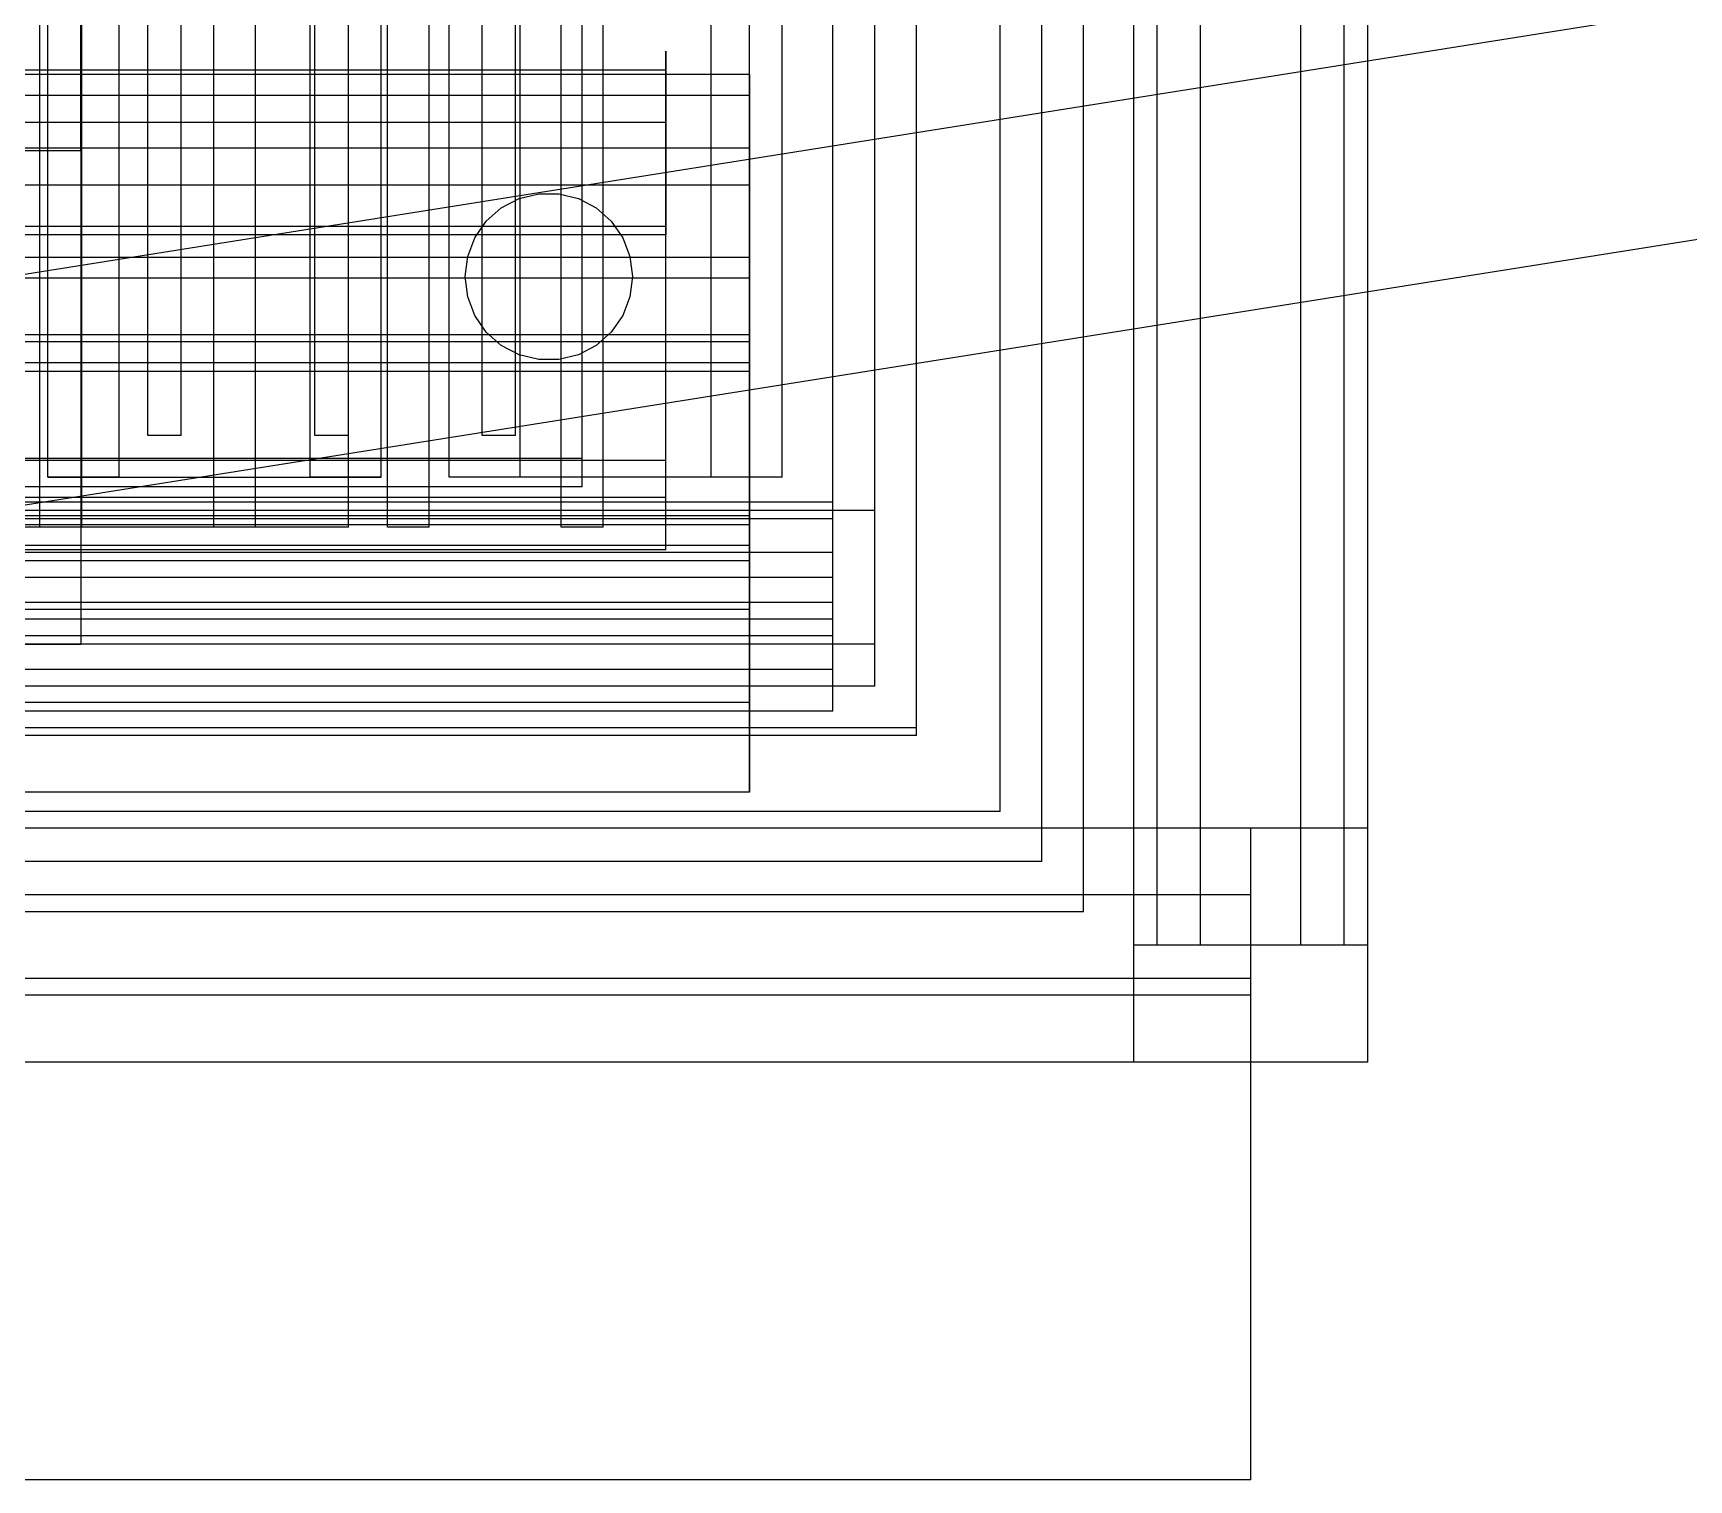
# Model space of a CAD drawing. Header units: millimetres. Extents: x -1175 to 655, y -895 to 720.
# Drawn here: x -946.51 to -935.61, y 27.58 to 37.1 of the extents above; entities that cross this region are included whole.
import ezdxf

# ---------------------------------------------------------------- set-up
doc = ezdxf.new("R2010")
doc.units = ezdxf.units.MM
doc.layers.add('HIDDEN', color=8, linetype='Continuous')

msp = doc.modelspace()

# ---------------------------------------------------------------- linework, layer by layer
at = {"layer": 'HIDDEN'}
for points in [[(-946.198, 110), (-946.198, 33.08)], [(-946.198, 96), (-946.198, 33.08)], [(-939.598, 31.32), (-939.598, 56.84)], [(-939.598, 31.32), (-939.598, 56.84)], [(-939.598, 31.32), (-939.598, 56.84)], [(-939.598, 31.32), (-939.598, 56.84)], [(-939.873, 31.65), (-939.873, 56.51)], [(-939.873, 31.65), (-939.873, 56.51)], [(-939.873, 31.65), (-939.873, 56.51)], [(-939.873, 31.65), (-939.873, 56.51)], [(-939.268, 31.1), (-939.268, 56.4)], [(-939.268, 31.1), (-939.268, 56.4)], [(-939.268, 31.1), (-939.268, 56.4)], [(-939.268, 31.1), (-939.268, 56.4)], [(-939.114, 31.1), (-939.114, 56.4)], [(-939.114, 31.1), (-939.114, 56.4)], [(-939.114, 31.1), (-939.114, 56.4)], [(-939.114, 31.1), (-939.114, 56.4)], [(-939.114, 31.1), (-939.114, 56.4)], [(-939.114, 31.1), (-939.114, 56.4)], [(-939.114, 31.1), (-939.114, 56.4)], [(-939.114, 31.1), (-939.114, 56.4)], [(-939.114, 31.1), (-939.114, 56.4)], [(-939.114, 31.1), (-939.114, 56.4)], [(-939.114, 31.1), (-939.114, 56.4)], [(-939.114, 31.1), (-939.114, 56.4)], [(-939.114, 31.1), (-939.114, 56.4)], [(-939.114, 31.1), (-939.114, 56.4)], [(-939.114, 31.1), (-939.114, 56.4)], [(-939.114, 31.1), (-939.114, 56.4)], [(-939.114, 31.1), (-939.114, 56.4)], [(-939.114, 31.1), (-939.114, 56.4)], [(-939.114, 31.1), (-939.114, 56.4)], [(-939.114, 31.1), (-939.114, 56.4)], [(-938.828, 31.1), (-938.828, 56.4)], [(-938.828, 31.1), (-938.828, 56.4)], [(-938.168, 31.1), (-938.168, 56.4)], [(-938.168, 31.1), (-938.168, 56.4)], [(-937.882, 31.1), (-937.882, 56.4)], [(-937.882, 31.1), (-937.882, 56.4)], [(-937.882, 31.1), (-937.882, 56.4)], [(-937.882, 31.1), (-937.882, 56.4)], [(-937.882, 31.1), (-937.882, 56.4)], [(-937.882, 31.1), (-937.882, 56.4)], [(-937.882, 31.1), (-937.882, 56.4)], [(-937.882, 31.1), (-937.882, 56.4)], [(-937.882, 31.1), (-937.882, 56.4)], [(-937.882, 31.1), (-937.882, 56.4)], [(-937.882, 31.1), (-937.882, 56.4)], [(-937.882, 31.1), (-937.882, 56.4)], [(-937.882, 31.1), (-937.882, 56.4)], [(-937.882, 31.1), (-937.882, 56.4)], [(-937.882, 31.1), (-937.882, 56.4)], [(-937.882, 31.1), (-937.882, 56.4)], [(-937.882, 31.1), (-937.882, 56.4)], [(-937.882, 31.1), (-937.882, 56.4)], [(-937.882, 31.1), (-937.882, 56.4)], [(-937.882, 31.1), (-937.882, 56.4)], [(-937.728, 31.1), (-937.728, 56.4)], [(-937.728, 31.1), (-937.728, 56.4)], [(-937.728, 31.1), (-937.728, 56.4)], [(-937.728, 31.1), (-937.728, 56.4)], [(-940.148, 31.98), (-940.148, 56.18)], [(-940.148, 31.98), (-940.148, 56.18)], [(-940.148, 31.98), (-940.148, 56.18)], [(-940.148, 31.98), (-940.148, 56.18)], [(-940.698, 32.48), (-940.698, 55.68)], [(-940.698, 32.48), (-940.698, 55.68)], [(-940.698, 32.53), (-940.698, 55.63)], [(-940.698, 32.53), (-940.698, 55.63)], [(-940.698, 32.53), (-940.698, 55.63)], [(-940.698, 32.53), (-940.698, 55.63)], [(-940.698, 32.53), (-940.698, 55.63)], [(-940.698, 32.53), (-940.698, 55.63)], [(-940.973, 32.805), (-940.973, 55.355)], [(-940.973, 32.805), (-940.973, 55.355)], [(-940.973, 32.805), (-940.973, 55.355)], [(-940.973, 32.805), (-940.973, 55.355)], [(-940.973, 32.805), (-940.973, 55.355)], [(-940.973, 32.805), (-940.973, 55.355)], [(-940.973, 32.805), (-940.973, 55.355)], [(-940.973, 32.805), (-940.973, 55.355)], [(-941.248, 33.08), (-941.248, 55.08)], [(-941.248, 33.08), (-941.248, 55.08)], [(-941.248, 33.08), (-941.248, 55.08)], [(-941.248, 33.08), (-941.248, 55.08)], [(-941.248, 33.355), (-941.248, 54.805)], [(-941.248, 33.355), (-941.248, 54.805)], [(-941.248, 33.355), (-941.248, 54.805)], [(-941.248, 33.355), (-941.248, 54.805)], [(-941.248, 33.355), (-941.248, 54.805)], [(-941.248, 33.355), (-941.248, 54.805)], [(-946.468, 33.85), (-946.468, 54.31)], [(-946.468, 33.85), (-946.468, 54.31)], [(-946.193, 33.85), (-946.193, 54.31)], [(-946.193, 33.85), (-946.193, 54.31)], [(-945.324, 33.85), (-945.324, 54.31)], [(-945.324, 33.85), (-945.324, 54.31)], [(-945.049, 33.85), (-945.049, 54.31)], [(-945.049, 33.85), (-945.049, 54.31)], [(-944.438, 33.85), (-944.438, 54.31)], [(-944.438, 33.85), (-944.438, 54.31)], [(-944.18, 33.85), (-944.18, 54.31)], [(-944.18, 33.85), (-944.18, 54.31)], [(-943.905, 33.85), (-943.905, 54.31)], [(-943.905, 33.85), (-943.905, 54.31)], [(-943.036, 33.85), (-943.036, 54.31)], [(-943.036, 33.85), (-943.036, 54.31)], [(-942.761, 33.85), (-942.761, 54.31)], [(-942.761, 33.85), (-942.761, 54.31)], [(-946.415, 34.18), (-946.415, 53.98)], [(-945.946, 34.18), (-945.946, 53.98)], [(-944.69, 34.18), (-944.69, 53.98)], [(-944.222, 34.18), (-944.222, 53.98)], [(-943.775, 34.18), (-943.775, 53.98)], [(-943.306, 34.18), (-943.306, 53.98)], [(-942.05, 34.18), (-942.05, 53.98)], [(-941.582, 34.18), (-941.582, 53.98)], [(-945.758, 34.455), (-945.758, 53.705)], [(-945.758, 34.455), (-945.758, 53.705)], [(-945.758, 34.455), (-945.758, 53.705)], [(-945.758, 34.455), (-945.758, 53.705)], [(-945.758, 34.455), (-945.758, 53.705)], [(-945.758, 34.455), (-945.758, 53.705)], [(-945.538, 34.455), (-945.538, 53.705)], [(-945.538, 34.455), (-945.538, 53.705)], [(-945.538, 34.455), (-945.538, 53.705)], [(-945.538, 34.455), (-945.538, 53.705)], [(-945.538, 34.455), (-945.538, 53.705)], [(-945.538, 34.455), (-945.538, 53.705)], [(-944.658, 34.455), (-944.658, 53.705)], [(-944.658, 34.455), (-944.658, 53.705)], [(-944.658, 34.455), (-944.658, 53.705)], [(-944.658, 34.455), (-944.658, 53.705)], [(-944.658, 34.455), (-944.658, 53.705)], [(-944.658, 34.455), (-944.658, 53.705)], [(-944.438, 34.455), (-944.438, 53.705)], [(-944.438, 34.455), (-944.438, 53.705)], [(-944.438, 34.455), (-944.438, 53.705)], [(-944.438, 34.455), (-944.438, 53.705)], [(-944.438, 34.455), (-944.438, 53.705)], [(-944.438, 34.455), (-944.438, 53.705)], [(-943.558, 34.455), (-943.558, 53.705)], [(-943.558, 34.455), (-943.558, 53.705)], [(-943.558, 34.455), (-943.558, 53.705)], [(-943.558, 34.455), (-943.558, 53.705)], [(-943.558, 34.455), (-943.558, 53.705)], [(-943.558, 34.455), (-943.558, 53.705)], [(-943.338, 34.455), (-943.338, 53.705)], [(-943.338, 34.455), (-943.338, 53.705)], [(-943.338, 34.455), (-943.338, 53.705)], [(-943.338, 34.455), (-943.338, 53.705)], [(-943.338, 34.455), (-943.338, 53.705)], [(-943.338, 34.455), (-943.338, 53.705)], [(-946.198, 36.33), (-946.198, 51.83)], [(-946.198, 36.33), (-946.198, 51.83)], [(-904.844, 42.144), (-951.708, 34.698)], [(-904.844, 42.144), (-951.708, 34.698)], [(-904.609, 40.662), (-951.472, 33.216)], [(-904.609, 40.662), (-951.472, 33.216)], [(-942.898, 34.304), (-942.898, 38.644)], [(-942.898, 34.304), (-942.898, 38.644)], [(-941.798, 36.345), (-941.798, 38.523)], [(-942.898, 34.116), (-942.898, 38.456)], [(-942.898, 34.116), (-942.898, 38.456)], [(-941.798, 36.83), (-941.798, 38.453)], [(-941.798, 36.83), (-941.798, 38.453)], [(-941.798, 35.117), (-941.798, 37.295)], [(-941.798, 35.627), (-941.798, 37.25)], [(-941.798, 35.627), (-941.798, 37.25)], [(-942.348, 36.985), (-942.348, 36.967)], [(-942.348, 36.967), (-942.348, 36.985)], [(-942.348, 36.985), (-942.348, 36.967)], [(-942.348, 36.967), (-942.348, 36.985)], [(-942.348, 36.985), (-942.348, 36.967)], [(-942.348, 36.967), (-942.348, 36.985)], [(-942.348, 36.985), (-942.348, 36.967)], [(-942.348, 36.967), (-942.348, 36.985)], [(-942.348, 36.985), (-942.348, 36.967)], [(-942.348, 36.967), (-942.348, 36.985)], [(-942.348, 36.985), (-942.348, 36.967)], [(-942.348, 36.967), (-942.348, 36.985)], [(-942.348, 36.985), (-942.348, 36.967)], [(-942.348, 36.967), (-942.348, 36.985)], [(-942.348, 36.985), (-942.348, 36.967)], [(-942.348, 36.967), (-942.348, 36.985)], [(-942.348, 36.985), (-942.348, 36.967)], [(-942.348, 36.967), (-942.348, 36.985)], [(-942.348, 36.967), (-942.348, 36.916)], [(-942.348, 36.916), (-942.348, 36.967)], [(-942.348, 36.967), (-942.348, 36.916)], [(-942.348, 36.916), (-942.348, 36.967)], [(-942.348, 36.967), (-942.348, 36.916)], [(-942.348, 36.916), (-942.348, 36.967)], [(-942.348, 36.967), (-942.348, 36.916)], [(-942.348, 36.916), (-942.348, 36.967)], [(-942.348, 36.967), (-942.348, 36.916)], [(-942.348, 36.916), (-942.348, 36.967)], [(-942.348, 36.967), (-942.348, 36.916)], [(-942.348, 36.916), (-942.348, 36.967)], [(-942.348, 36.967), (-942.348, 36.916)], [(-942.348, 36.916), (-942.348, 36.967)], [(-942.348, 36.967), (-942.348, 36.916)], [(-942.348, 36.916), (-942.348, 36.967)], [(-942.348, 36.967), (-942.348, 36.916)], [(-942.348, 36.916), (-942.348, 36.967)], [(-942.348, 36.859), (-972.048, 36.859)], [(-942.348, 36.859), (-972.048, 36.859)], [(-942.348, 36.916), (-942.348, 36.833)], [(-942.348, 36.833), (-942.348, 36.916)], [(-942.348, 36.916), (-942.348, 36.833)], [(-942.348, 36.833), (-942.348, 36.916)], [(-942.348, 36.916), (-942.348, 36.833)], [(-942.348, 36.833), (-942.348, 36.916)], [(-942.348, 36.916), (-942.348, 36.833)], [(-942.348, 36.833), (-942.348, 36.916)], [(-942.348, 36.916), (-942.348, 36.833)], [(-942.348, 36.833), (-942.348, 36.916)], [(-942.348, 36.916), (-942.348, 36.833)], [(-942.348, 36.833), (-942.348, 36.916)], [(-942.348, 36.916), (-942.348, 36.833)], [(-942.348, 36.833), (-942.348, 36.916)], [(-942.348, 36.916), (-942.348, 36.833)], [(-942.348, 36.833), (-942.348, 36.916)], [(-942.348, 36.916), (-942.348, 36.833)], [(-942.348, 36.833), (-942.348, 36.916)], [(-942.348, 36.514), (-942.348, 36.859)], [(-942.348, 34.046), (-942.348, 36.859)], [(-942.348, 36.514), (-942.348, 36.859)], [(-942.348, 34.046), (-942.348, 36.859)], [(-941.798, 36.83), (-972.598, 36.83)], [(-941.798, 36.83), (-972.598, 36.83)], [(-942.348, 36.833), (-942.348, 36.724)], [(-942.348, 36.724), (-942.348, 36.833)], [(-942.348, 36.833), (-942.348, 36.724)], [(-942.348, 36.724), (-942.348, 36.833)], [(-942.348, 36.833), (-942.348, 36.724)], [(-942.348, 36.724), (-942.348, 36.833)], [(-942.348, 36.833), (-942.348, 36.724)], [(-942.348, 36.724), (-942.348, 36.833)], [(-942.348, 36.833), (-942.348, 36.724)], [(-942.348, 36.724), (-942.348, 36.833)], [(-942.348, 36.833), (-942.348, 36.724)], [(-942.348, 36.724), (-942.348, 36.833)], [(-942.348, 36.833), (-942.348, 36.724)], [(-942.348, 36.724), (-942.348, 36.833)], [(-942.348, 36.833), (-942.348, 36.724)], [(-942.348, 36.724), (-942.348, 36.833)], [(-942.348, 36.833), (-942.348, 36.724)], [(-942.348, 36.724), (-942.348, 36.833)], [(-941.798, 36.83), (-941.798, 35.627)], [(-941.798, 36.83), (-941.798, 35.627)], [(-941.798, 36.693), (-972.598, 36.693)], [(-941.798, 36.693), (-972.598, 36.693)], [(-942.348, 36.724), (-942.348, 36.595)], [(-942.348, 36.595), (-942.348, 36.724)], [(-942.348, 36.724), (-942.348, 36.595)], [(-942.348, 36.595), (-942.348, 36.724)], [(-942.348, 36.724), (-942.348, 36.595)], [(-942.348, 36.595), (-942.348, 36.724)], [(-942.348, 36.724), (-942.348, 36.595)], [(-942.348, 36.595), (-942.348, 36.724)], [(-942.348, 36.724), (-942.348, 36.595)], [(-942.348, 36.595), (-942.348, 36.724)], [(-942.348, 36.724), (-942.348, 36.595)], [(-942.348, 36.595), (-942.348, 36.724)], [(-942.348, 36.724), (-942.348, 36.595)], [(-942.348, 36.595), (-942.348, 36.724)], [(-942.348, 36.724), (-942.348, 36.595)], [(-942.348, 36.595), (-942.348, 36.724)], [(-942.348, 36.724), (-942.348, 36.595)], [(-942.348, 36.595), (-942.348, 36.724)], [(-941.798, 35.49), (-941.798, 36.693)], [(-941.798, 35.07), (-941.798, 36.693)], [(-941.798, 35.49), (-941.798, 36.693)], [(-941.798, 35.07), (-941.798, 36.693)], [(-942.348, 36.514), (-972.048, 36.514)], [(-942.348, 36.514), (-972.048, 36.514)], [(-942.348, 36.595), (-942.348, 36.453)], [(-942.348, 36.453), (-942.348, 36.595)], [(-942.348, 36.595), (-942.348, 36.453)], [(-942.348, 36.453), (-942.348, 36.595)], [(-942.348, 36.595), (-942.348, 36.453)], [(-942.348, 36.453), (-942.348, 36.595)], [(-942.348, 36.595), (-942.348, 36.453)], [(-942.348, 36.453), (-942.348, 36.595)], [(-942.348, 36.595), (-942.348, 36.453)], [(-942.348, 36.453), (-942.348, 36.595)], [(-942.348, 36.595), (-942.348, 36.453)], [(-942.348, 36.453), (-942.348, 36.595)], [(-942.348, 36.595), (-942.348, 36.453)], [(-942.348, 36.453), (-942.348, 36.595)], [(-942.348, 36.595), (-942.348, 36.453)], [(-942.348, 36.453), (-942.348, 36.595)], [(-942.348, 36.595), (-942.348, 36.453)], [(-942.348, 36.453), (-942.348, 36.595)], [(-942.348, 33.701), (-942.348, 36.514)], [(-942.348, 33.701), (-942.348, 36.514)], [(-942.348, 36.453), (-942.348, 36.307)], [(-942.348, 36.307), (-942.348, 36.453)], [(-942.348, 36.453), (-942.348, 36.307)], [(-942.348, 36.307), (-942.348, 36.453)], [(-942.348, 36.453), (-942.348, 36.307)], [(-942.348, 36.307), (-942.348, 36.453)], [(-942.348, 36.453), (-942.348, 36.307)], [(-942.348, 36.307), (-942.348, 36.453)], [(-942.348, 36.453), (-942.348, 36.307)], [(-942.348, 36.307), (-942.348, 36.453)], [(-942.348, 36.453), (-942.348, 36.307)], [(-942.348, 36.307), (-942.348, 36.453)], [(-942.348, 36.453), (-942.348, 36.307)], [(-942.348, 36.307), (-942.348, 36.453)], [(-942.348, 36.453), (-942.348, 36.307)], [(-942.348, 36.307), (-942.348, 36.453)], [(-942.348, 36.453), (-942.348, 36.307)], [(-942.348, 36.307), (-942.348, 36.453)], [(-941.798, 36.345), (-972.598, 36.345)], [(-968.198, 36.33), (-946.198, 36.33)], [(-968.198, 36.33), (-946.198, 36.33)], [(-942.348, 36.307), (-942.348, 36.165)], [(-942.348, 36.165), (-942.348, 36.307)], [(-942.348, 36.307), (-942.348, 36.165)], [(-942.348, 36.165), (-942.348, 36.307)], [(-942.348, 36.307), (-942.348, 36.165)], [(-942.348, 36.165), (-942.348, 36.307)], [(-942.348, 36.307), (-942.348, 36.165)], [(-942.348, 36.165), (-942.348, 36.307)], [(-942.348, 36.307), (-942.348, 36.165)], [(-942.348, 36.165), (-942.348, 36.307)], [(-942.348, 36.307), (-942.348, 36.165)], [(-942.348, 36.165), (-942.348, 36.307)], [(-942.348, 36.307), (-942.348, 36.165)], [(-942.348, 36.165), (-942.348, 36.307)], [(-942.348, 36.307), (-942.348, 36.165)], [(-942.348, 36.165), (-942.348, 36.307)], [(-942.348, 36.307), (-942.348, 36.165)], [(-942.348, 36.165), (-942.348, 36.307)], [(-941.798, 35.117), (-941.798, 36.345)], [(-941.798, 36.103), (-972.598, 36.103)], [(-942.348, 36.165), (-942.348, 36.036)], [(-942.348, 36.036), (-942.348, 36.165)], [(-942.348, 36.165), (-942.348, 36.036)], [(-942.348, 36.036), (-942.348, 36.165)], [(-942.348, 36.165), (-942.348, 36.036)], [(-942.348, 36.036), (-942.348, 36.165)], [(-942.348, 36.165), (-942.348, 36.036)], [(-942.348, 36.036), (-942.348, 36.165)], [(-942.348, 36.165), (-942.348, 36.036)], [(-942.348, 36.036), (-942.348, 36.165)], [(-942.348, 36.165), (-942.348, 36.036)], [(-942.348, 36.036), (-942.348, 36.165)], [(-942.348, 36.165), (-942.348, 36.036)], [(-942.348, 36.036), (-942.348, 36.165)], [(-942.348, 36.165), (-942.348, 36.036)], [(-942.348, 36.036), (-942.348, 36.165)], [(-942.348, 36.165), (-942.348, 36.036)], [(-942.348, 36.036), (-942.348, 36.165)], [(-941.798, 36.103), (-941.798, 34.875)], [(-941.798, 33.925), (-941.798, 36.103)], [(-943.431, 35.953), (-943.313, 36.014)], [(-943.431, 35.953), (-943.313, 36.014)], [(-943.313, 36.014), (-943.185, 36.046)], [(-943.313, 36.014), (-943.185, 36.046)], [(-943.185, 36.046), (-943.052, 36.046)], [(-943.185, 36.046), (-943.052, 36.046)], [(-943.052, 36.046), (-942.923, 36.014)], [(-943.052, 36.046), (-942.923, 36.014)], [(-942.923, 36.014), (-942.806, 35.953)], [(-942.923, 36.014), (-942.806, 35.953)], [(-942.348, 36.036), (-942.348, 35.927)], [(-942.348, 35.927), (-942.348, 36.036)], [(-942.348, 36.036), (-942.348, 35.927)], [(-942.348, 35.927), (-942.348, 36.036)], [(-942.348, 36.036), (-942.348, 35.927)], [(-942.348, 35.927), (-942.348, 36.036)], [(-942.348, 36.036), (-942.348, 35.927)], [(-942.348, 35.927), (-942.348, 36.036)], [(-942.348, 36.036), (-942.348, 35.927)], [(-942.348, 35.927), (-942.348, 36.036)], [(-942.348, 36.036), (-942.348, 35.927)], [(-942.348, 35.927), (-942.348, 36.036)], [(-942.348, 36.036), (-942.348, 35.927)], [(-942.348, 35.927), (-942.348, 36.036)], [(-942.348, 36.036), (-942.348, 35.927)], [(-942.348, 35.927), (-942.348, 36.036)], [(-942.348, 36.036), (-942.348, 35.927)], [(-942.348, 35.927), (-942.348, 36.036)], [(-943.605, 35.756), (-943.53, 35.865)], [(-943.605, 35.756), (-943.53, 35.865)], [(-943.53, 35.865), (-943.431, 35.953)], [(-943.53, 35.865), (-943.431, 35.953)], [(-942.806, 35.953), (-942.707, 35.865)], [(-942.806, 35.953), (-942.707, 35.865)], [(-942.707, 35.865), (-942.631, 35.756)], [(-942.707, 35.865), (-942.631, 35.756)], [(-942.348, 35.927), (-942.348, 35.844)], [(-942.348, 35.844), (-942.348, 35.927)], [(-942.348, 35.927), (-942.348, 35.844)], [(-942.348, 35.844), (-942.348, 35.927)], [(-942.348, 35.927), (-942.348, 35.844)], [(-942.348, 35.844), (-942.348, 35.927)], [(-942.348, 35.927), (-942.348, 35.844)], [(-942.348, 35.844), (-942.348, 35.927)], [(-942.348, 35.927), (-942.348, 35.844)], [(-942.348, 35.844), (-942.348, 35.927)], [(-942.348, 35.927), (-942.348, 35.844)], [(-942.348, 35.844), (-942.348, 35.927)], [(-942.348, 35.927), (-942.348, 35.844)], [(-942.348, 35.844), (-942.348, 35.927)], [(-942.348, 35.927), (-942.348, 35.844)], [(-942.348, 35.844), (-942.348, 35.927)], [(-942.348, 35.927), (-942.348, 35.844)], [(-942.348, 35.844), (-942.348, 35.927)], [(-942.348, 35.83), (-972.048, 35.83)], [(-942.348, 35.83), (-972.048, 35.83)], [(-942.348, 35.775), (-972.048, 35.775)], [(-942.348, 35.775), (-972.048, 35.775)], [(-942.348, 35.775), (-972.048, 35.775)], [(-942.348, 35.775), (-972.048, 35.775)], [(-942.348, 35.775), (-972.048, 35.775)], [(-942.348, 35.775), (-972.048, 35.775)], [(-942.348, 35.775), (-972.048, 35.775)], [(-942.348, 35.775), (-972.048, 35.775)], [(-942.348, 35.775), (-972.048, 35.775)], [(-943.652, 35.632), (-943.605, 35.756)], [(-943.652, 35.632), (-943.605, 35.756)], [(-942.631, 35.756), (-942.584, 35.632)], [(-942.631, 35.756), (-942.584, 35.632)], [(-942.348, 35.844), (-942.348, 35.793)], [(-942.348, 35.793), (-942.348, 35.844)], [(-942.348, 35.844), (-942.348, 35.793)], [(-942.348, 35.793), (-942.348, 35.844)], [(-942.348, 35.844), (-942.348, 35.793)], [(-942.348, 35.793), (-942.348, 35.844)], [(-942.348, 35.844), (-942.348, 35.793)], [(-942.348, 35.793), (-942.348, 35.844)], [(-942.348, 35.844), (-942.348, 35.793)], [(-942.348, 35.793), (-942.348, 35.844)], [(-942.348, 35.844), (-942.348, 35.793)], [(-942.348, 35.793), (-942.348, 35.844)], [(-942.348, 35.844), (-942.348, 35.793)], [(-942.348, 35.793), (-942.348, 35.844)], [(-942.348, 35.844), (-942.348, 35.793)], [(-942.348, 35.793), (-942.348, 35.844)], [(-942.348, 35.844), (-942.348, 35.793)], [(-942.348, 35.793), (-942.348, 35.844)], [(-942.348, 34.29), (-942.348, 35.83)], [(-942.348, 34.29), (-942.348, 35.83)], [(-942.348, 35.793), (-942.348, 35.775)], [(-942.348, 35.775), (-942.348, 35.793)], [(-942.348, 35.793), (-942.348, 35.775)], [(-942.348, 35.775), (-942.348, 35.793)], [(-942.348, 35.793), (-942.348, 35.775)], [(-942.348, 35.775), (-942.348, 35.793)], [(-942.348, 35.793), (-942.348, 35.775)], [(-942.348, 35.775), (-942.348, 35.793)], [(-942.348, 35.793), (-942.348, 35.775)], [(-942.348, 35.775), (-942.348, 35.793)], [(-942.348, 35.793), (-942.348, 35.775)], [(-942.348, 35.775), (-942.348, 35.793)], [(-942.348, 35.793), (-942.348, 35.775)], [(-942.348, 35.775), (-942.348, 35.793)], [(-942.348, 35.793), (-942.348, 35.775)], [(-942.348, 35.775), (-942.348, 35.793)], [(-942.348, 35.793), (-942.348, 35.775)], [(-942.348, 35.775), (-942.348, 35.793)], [(-941.798, 35.627), (-972.598, 35.627)], [(-941.798, 35.627), (-972.598, 35.627)], [(-943.668, 35.5), (-943.652, 35.632)], [(-943.668, 35.5), (-943.652, 35.632)], [(-942.584, 35.632), (-942.568, 35.5)], [(-942.584, 35.632), (-942.568, 35.5)], [(-941.798, 35.49), (-972.598, 35.49)], [(-941.798, 35.49), (-972.598, 35.49)], [(-943.652, 35.368), (-943.668, 35.5)], [(-943.652, 35.368), (-943.668, 35.5)], [(-942.568, 35.5), (-942.584, 35.368)], [(-942.568, 35.5), (-942.584, 35.368)], [(-941.798, 33.867), (-941.798, 35.49)], [(-941.798, 33.867), (-941.798, 35.49)], [(-943.605, 35.244), (-943.652, 35.368)], [(-943.605, 35.244), (-943.652, 35.368)], [(-942.584, 35.368), (-942.631, 35.244)], [(-942.584, 35.368), (-942.631, 35.244)], [(-943.53, 35.135), (-943.605, 35.244)], [(-943.53, 35.135), (-943.605, 35.244)], [(-942.631, 35.244), (-942.707, 35.135)], [(-942.631, 35.244), (-942.707, 35.135)], [(-941.798, 35.117), (-972.598, 35.117)], [(-943.431, 35.047), (-943.53, 35.135)], [(-943.431, 35.047), (-943.53, 35.135)], [(-942.707, 35.135), (-942.806, 35.047)], [(-942.707, 35.135), (-942.806, 35.047)], [(-941.798, 35.07), (-972.598, 35.07)], [(-941.798, 35.07), (-972.598, 35.07)], [(-943.313, 34.986), (-943.431, 35.047)], [(-943.313, 34.986), (-943.431, 35.047)], [(-942.806, 35.047), (-942.923, 34.986)], [(-942.806, 35.047), (-942.923, 34.986)], [(-941.798, 33.867), (-941.798, 35.07)], [(-941.798, 33.867), (-941.798, 35.07)], [(-941.798, 34.933), (-972.598, 34.933)], [(-941.798, 34.933), (-972.598, 34.933)], [(-943.185, 34.954), (-943.313, 34.986)], [(-943.185, 34.954), (-943.313, 34.986)], [(-943.052, 34.954), (-943.185, 34.954)], [(-943.052, 34.954), (-943.185, 34.954)], [(-942.923, 34.986), (-943.052, 34.954)], [(-942.923, 34.986), (-943.052, 34.954)], [(-941.798, 34.933), (-941.798, 33.73)], [(-941.798, 33.31), (-941.798, 34.933)], [(-941.798, 34.933), (-941.798, 33.73)], [(-941.798, 33.31), (-941.798, 34.933)], [(-941.798, 34.875), (-972.598, 34.875)], [(-941.798, 32.697), (-941.798, 34.875)], [(-945.538, 34.455), (-945.758, 34.455)], [(-945.538, 34.455), (-945.758, 34.455)], [(-945.538, 34.455), (-945.758, 34.455)], [(-945.538, 34.455), (-945.758, 34.455)], [(-945.538, 34.455), (-945.758, 34.455)], [(-945.538, 34.455), (-945.758, 34.455)], [(-944.438, 34.455), (-944.658, 34.455)], [(-944.438, 34.455), (-944.658, 34.455)], [(-944.438, 34.455), (-944.658, 34.455)], [(-944.438, 34.455), (-944.658, 34.455)], [(-944.438, 34.455), (-944.658, 34.455)], [(-944.438, 34.455), (-944.658, 34.455)], [(-943.338, 34.455), (-943.558, 34.455)], [(-943.338, 34.455), (-943.558, 34.455)], [(-943.338, 34.455), (-943.558, 34.455)], [(-943.338, 34.455), (-943.558, 34.455)], [(-943.338, 34.455), (-943.558, 34.455)], [(-943.338, 34.455), (-943.558, 34.455)], [(-942.348, 34.29), (-972.048, 34.29)], [(-942.348, 34.29), (-972.048, 34.29)], [(-942.898, 34.304), (-971.498, 34.304)], [(-942.898, 34.304), (-971.498, 34.304)], [(-942.898, 34.116), (-942.898, 34.304)], [(-942.898, 34.116), (-942.898, 34.304)], [(-942.898, 34.116), (-971.498, 34.116)], [(-942.898, 34.116), (-971.498, 34.116)], [(-946.415, 34.18), (-944.69, 34.18)], [(-945.946, 34.18), (-946.415, 34.18)], [(-945.946, 34.18), (-944.222, 34.18)], [(-944.222, 34.18), (-944.69, 34.18)], [(-942.05, 34.18), (-943.775, 34.18)], [(-943.306, 34.18), (-943.775, 34.18)], [(-941.582, 34.18), (-943.306, 34.18)], [(-941.582, 34.18), (-942.05, 34.18)], [(-941.248, 34.015), (-973.148, 34.015)], [(-941.248, 34.015), (-973.148, 34.015)], [(-942.348, 34.046), (-972.048, 34.046)], [(-942.348, 34.046), (-972.048, 34.046)], [(-942.348, 33.701), (-942.348, 34.046)], [(-942.348, 33.701), (-942.348, 34.046)], [(-941.248, 33.245), (-941.248, 34.015)], [(-941.248, 33.245), (-941.248, 34.015)], [(-940.973, 33.96), (-973.423, 33.96)], [(-940.973, 33.96), (-973.423, 33.96)], [(-941.248, 33.905), (-973.148, 33.905)], [(-941.248, 33.905), (-973.148, 33.905)], [(-941.798, 33.925), (-972.598, 33.925)], [(-941.798, 33.925), (-941.798, 32.697)], [(-941.248, 33.135), (-941.248, 33.905)], [(-941.248, 33.135), (-941.248, 33.905)], [(-940.973, 33.08), (-940.973, 33.96)], [(-940.973, 33.08), (-940.973, 33.96)], [(-941.798, 33.867), (-972.598, 33.867)], [(-941.798, 33.867), (-972.598, 33.867)], [(-944.438, 33.85), (-946.858, 33.85)], [(-944.438, 33.85), (-946.858, 33.85)], [(-946.193, 33.85), (-946.468, 33.85)], [(-946.193, 33.85), (-946.468, 33.85)], [(-945.049, 33.85), (-945.324, 33.85)], [(-945.049, 33.85), (-945.324, 33.85)], [(-943.905, 33.85), (-944.18, 33.85)], [(-943.905, 33.85), (-944.18, 33.85)], [(-942.761, 33.85), (-943.036, 33.85)], [(-942.761, 33.85), (-943.036, 33.85)], [(-941.248, 33.685), (-973.148, 33.685)], [(-941.248, 33.685), (-973.148, 33.685)], [(-941.798, 33.73), (-972.598, 33.73)], [(-941.798, 33.73), (-972.598, 33.73)], [(-942.348, 33.701), (-972.048, 33.701)], [(-942.348, 33.701), (-972.048, 33.701)], [(-941.798, 32.107), (-941.798, 33.73)], [(-941.798, 32.107), (-941.798, 33.73)], [(-941.248, 32.915), (-941.248, 33.685)], [(-941.248, 32.915), (-941.248, 33.685)], [(-941.798, 33.63), (-972.598, 33.63)], [(-941.798, 33.63), (-972.598, 33.63)], [(-941.798, 33.63), (-972.598, 33.63)], [(-941.798, 33.63), (-972.598, 33.63)], [(-941.798, 32.53), (-941.798, 33.63)], [(-941.798, 32.53), (-941.798, 33.63)], [(-941.798, 32.53), (-941.798, 33.63)], [(-941.798, 32.53), (-941.798, 33.63)], [(-941.248, 33.52), (-973.148, 33.52)], [(-941.248, 33.52), (-973.148, 33.52)], [(-941.248, 33.52), (-973.148, 33.52)], [(-941.248, 33.52), (-973.148, 33.52)], [(-941.248, 33.52), (-973.148, 33.52)], [(-941.248, 33.52), (-973.148, 33.52)], [(-941.248, 32.64), (-941.248, 33.52)], [(-941.248, 32.64), (-941.248, 33.52)], [(-941.248, 32.64), (-941.248, 33.52)], [(-941.248, 32.64), (-941.248, 33.52)], [(-941.248, 32.64), (-941.248, 33.52)], [(-941.248, 32.64), (-941.248, 33.52)], [(-941.248, 33.355), (-973.148, 33.355)], [(-941.248, 33.355), (-973.148, 33.355)], [(-941.248, 33.355), (-973.148, 33.355)], [(-941.248, 33.355), (-973.148, 33.355)], [(-941.248, 33.355), (-973.148, 33.355)], [(-941.248, 33.355), (-973.148, 33.355)], [(-941.248, 33.245), (-973.148, 33.245)], [(-941.248, 33.245), (-973.148, 33.245)], [(-941.798, 33.31), (-972.598, 33.31)], [(-941.798, 33.31), (-972.598, 33.31)], [(-941.798, 33.31), (-941.798, 32.107)], [(-941.798, 33.31), (-941.798, 32.107)], [(-941.248, 33.135), (-973.148, 33.135)], [(-941.248, 33.135), (-973.148, 33.135)], [(-940.973, 33.08), (-973.423, 33.08)], [(-940.973, 33.08), (-973.423, 33.08)], [(-941.248, 33.08), (-973.148, 33.08)], [(-941.248, 33.08), (-973.148, 33.08)], [(-941.248, 33.08), (-973.148, 33.08)], [(-941.248, 33.08), (-973.148, 33.08)], [(-968.198, 33.08), (-946.198, 33.08)], [(-968.198, 33.08), (-946.198, 33.08)], [(-941.248, 32.915), (-973.148, 32.915)], [(-941.248, 32.915), (-973.148, 32.915)], [(-940.973, 32.805), (-973.423, 32.805)], [(-940.973, 32.805), (-973.423, 32.805)], [(-940.973, 32.805), (-973.423, 32.805)], [(-940.973, 32.805), (-973.423, 32.805)], [(-940.973, 32.805), (-973.423, 32.805)], [(-940.973, 32.805), (-973.423, 32.805)], [(-940.973, 32.805), (-973.423, 32.805)], [(-940.973, 32.805), (-973.423, 32.805)], [(-941.248, 32.64), (-973.148, 32.64)], [(-941.248, 32.64), (-973.148, 32.64)], [(-941.248, 32.64), (-973.148, 32.64)], [(-941.248, 32.64), (-973.148, 32.64)], [(-941.248, 32.64), (-973.148, 32.64)], [(-941.248, 32.64), (-973.148, 32.64)], [(-941.798, 32.697), (-972.598, 32.697)], [(-940.698, 32.48), (-1027.698, 32.48)], [(-940.698, 32.53), (-973.698, 32.53)], [(-940.698, 32.53), (-973.698, 32.53)], [(-940.698, 32.53), (-973.698, 32.53)], [(-940.698, 32.53), (-973.698, 32.53)], [(-940.698, 32.53), (-973.698, 32.53)], [(-940.698, 32.53), (-973.698, 32.53)], [(-941.798, 32.53), (-972.598, 32.53)], [(-941.798, 32.53), (-972.598, 32.53)], [(-941.798, 32.53), (-972.598, 32.53)], [(-941.798, 32.53), (-972.598, 32.53)], [(-940.698, 32.48), (-952.198, 32.48)], [(-941.798, 32.107), (-972.598, 32.107)], [(-941.798, 32.107), (-972.598, 32.107)], [(-940.148, 31.98), (-974.248, 31.98)], [(-940.148, 31.98), (-974.248, 31.98)], [(-940.148, 31.98), (-974.248, 31.98)], [(-940.148, 31.98), (-974.248, 31.98)], [(-938.498, 31.87), (-975.898, 31.87)], [(-938.498, 31.87), (-975.898, 31.87)], [(-938.498, 31.87), (-975.898, 31.87)], [(-938.498, 31.87), (-974.798, 31.87)], [(-937.728, 31.87), (-939.268, 31.87)], [(-939.268, 30.33), (-939.268, 31.87)], [(-937.728, 31.87), (-939.268, 31.87)], [(-939.268, 30.33), (-939.268, 31.87)], [(-938.498, 30.33), (-938.498, 31.87)], [(-938.498, 30.33), (-938.498, 31.87)], [(-938.498, 30.33), (-938.498, 31.87)], [(-938.498, 30.33), (-938.498, 31.87)], [(-937.728, 30.33), (-937.728, 31.87)], [(-937.728, 30.33), (-937.728, 31.87)], [(-939.873, 31.65), (-974.523, 31.65)], [(-939.873, 31.65), (-974.523, 31.65)], [(-939.873, 31.65), (-974.523, 31.65)], [(-939.873, 31.65), (-974.523, 31.65)], [(-938.498, 31.43), (-975.898, 31.43)], [(-938.498, 31.43), (-975.898, 31.43)], [(-938.498, 30.77), (-938.498, 31.43)], [(-938.498, 30.77), (-938.498, 31.43)], [(-939.598, 31.32), (-974.798, 31.32)], [(-939.598, 31.32), (-974.798, 31.32)], [(-939.598, 31.32), (-974.798, 31.32)], [(-939.598, 31.32), (-952.198, 31.32)], [(-937.728, 31.1), (-939.268, 31.1)], [(-937.728, 31.1), (-939.268, 31.1)], [(-937.728, 31.1), (-939.268, 31.1)], [(-937.728, 31.1), (-939.268, 31.1)], [(-937.882, 31.1), (-939.114, 31.1)], [(-937.882, 31.1), (-939.114, 31.1)], [(-937.882, 31.1), (-939.114, 31.1)], [(-937.882, 31.1), (-939.114, 31.1)], [(-937.882, 31.1), (-939.114, 31.1)], [(-937.882, 31.1), (-939.114, 31.1)], [(-937.882, 31.1), (-939.114, 31.1)], [(-937.882, 31.1), (-939.114, 31.1)], [(-937.882, 31.1), (-939.114, 31.1)], [(-937.882, 31.1), (-939.114, 31.1)], [(-937.882, 31.1), (-939.114, 31.1)], [(-937.882, 31.1), (-939.114, 31.1)], [(-937.882, 31.1), (-939.114, 31.1)], [(-937.882, 31.1), (-939.114, 31.1)], [(-937.882, 31.1), (-939.114, 31.1)], [(-937.882, 31.1), (-939.114, 31.1)], [(-937.882, 31.1), (-939.114, 31.1)], [(-937.882, 31.1), (-939.114, 31.1)], [(-937.882, 31.1), (-939.114, 31.1)], [(-937.882, 31.1), (-939.114, 31.1)], [(-938.168, 31.1), (-938.828, 31.1)], [(-938.168, 31.1), (-938.828, 31.1)], [(-938.498, 30.88), (-975.898, 30.88)], [(-938.498, 30.88), (-975.898, 30.88)], [(-938.498, 27.58), (-938.498, 30.88)], [(-938.498, 27.58), (-938.498, 30.88)], [(-938.498, 30.77), (-975.898, 30.77)], [(-938.498, 30.77), (-975.898, 30.77)], [(-938.498, 30.33), (-975.898, 30.33)], [(-938.498, 30.33), (-975.898, 30.33)], [(-938.498, 30.33), (-975.898, 30.33)], [(-938.498, 30.33), (-952.198, 30.33)], [(-937.728, 30.33), (-939.268, 30.33)], [(-937.728, 30.33), (-939.268, 30.33)], [(-938.498, 27.58), (-975.898, 27.58)], [(-938.498, 27.58), (-952.198, 27.58)]]:
    msp.add_lwpolyline(points, dxfattribs=at)

doc.saveas('drawing.dxf')
